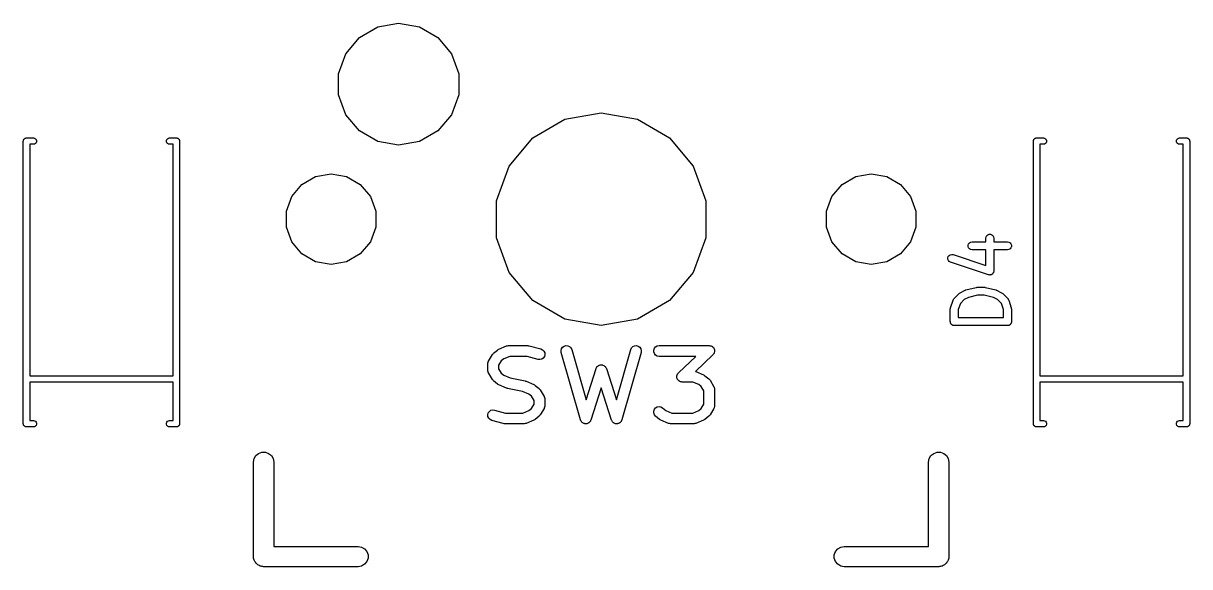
# Model space of a CAD drawing. Header units: millimetres. Extents: x 37 to 156, y -137 to -19.
# Drawn here: x 96.13 to 118.07, y -56.54 to -46.31 of the extents above; entities that cross this region are included whole.
import ezdxf

# ---------------------------------------------------------------- set-up
doc = ezdxf.new("R2010")
doc.units = ezdxf.units.MM
doc.layers.add('BLACK', color=7, linetype='Continuous')

# ---------------------------------------------------------------- blocks, each defined once
blk = doc.blocks.new('hhskb2-F.SilkS')
at = {"layer": 'BLACK'}
for p, q in [((102.452, -46.5811), (102.798, -46.3818)), ((102.798, -46.3818), (103.19, -46.3126)), ((103.19, -46.3126), (103.582, -46.3818)), ((103.582, -46.3818), (103.928, -46.5811)), ((102.196, -46.8863), (102.452, -46.5811)), ((103.928, -46.5811), (104.184, -46.8863)), ((102.06, -47.2608), (102.196, -46.8863)), ((104.184, -46.8863), (104.32, -47.2608)), ((102.06, -47.6592), (102.06, -47.2608)), ((104.32, -47.2608), (104.32, -47.6592)), ((102.196, -48.0337), (102.06, -47.6592)), ((104.32, -47.6592), (104.184, -48.0337)), ((102.452, -48.3389), (102.196, -48.0337)), ((104.184, -48.0337), (103.928, -48.3389)), ((106.315, -48.1192), (107, -47.9985)), ((107, -47.9985), (107.685, -48.1192)), ((105.713, -48.4667), (106.315, -48.1192)), ((107.685, -48.1192), (108.287, -48.4667)), ((96.1481, -48.4881), (96.1514, -48.484)), ((96.1514, -48.484), (96.156, -48.4814)), ((96.156, -48.4814), (96.16, -48.478)), ((96.16, -48.478), (96.1649, -48.4762)), ((96.1649, -48.4762), (96.1695, -48.4736)), ((96.1695, -48.4736), (96.1747, -48.4727)), ((96.1747, -48.4727), (96.1796, -48.4709)), ((96.1796, -48.4709), (96.1848, -48.4709)), ((96.1848, -48.4709), (96.19, -48.47)), ((96.19, -48.47), (96.32, -48.47)), ((96.32, -48.47), (96.3405, -48.4736)), ((96.3405, -48.4736), (96.3586, -48.484)), ((96.3586, -48.484), (96.372, -48.5)), ((98.828, -48.5), (98.8414, -48.484)), ((98.8414, -48.484), (98.8595, -48.4736)), ((98.8595, -48.4736), (98.88, -48.47)), ((98.88, -48.47), (99.01, -48.47)), ((99.01, -48.47), (99.0152, -48.4709)), ((99.0152, -48.4709), (99.0204, -48.4709)), ((99.0204, -48.4709), (99.0253, -48.4727)), ((99.0253, -48.4727), (99.0305, -48.4736)), ((99.0305, -48.4736), (99.0351, -48.4762)), ((99.0351, -48.4762), (99.04, -48.478)), ((99.04, -48.478), (99.044, -48.4814)), ((99.044, -48.4814), (99.0486, -48.484)), ((99.0486, -48.484), (99.0519, -48.4881)), ((102.798, -48.5382), (102.452, -48.3389)), ((103.928, -48.3389), (103.582, -48.5382)), ((105.267, -48.9992), (105.713, -48.4667)), ((108.287, -48.4667), (108.733, -48.9992)), ((115.148, -48.4881), (115.151, -48.484)), ((115.151, -48.484), (115.156, -48.4814)), ((115.156, -48.4814), (115.16, -48.478)), ((115.16, -48.478), (115.165, -48.4762)), ((115.165, -48.4762), (115.169, -48.4736)), ((115.169, -48.4736), (115.175, -48.4727)), ((115.175, -48.4727), (115.18, -48.4709)), ((115.18, -48.4709), (115.185, -48.4709)), ((115.185, -48.4709), (115.19, -48.47)), ((115.19, -48.47), (115.32, -48.47)), ((115.32, -48.47), (115.341, -48.4736)), ((115.341, -48.4736), (115.359, -48.484)), ((115.359, -48.484), (115.372, -48.5)), ((117.828, -48.5), (117.841, -48.484)), ((117.841, -48.484), (117.859, -48.4736)), ((117.859, -48.4736), (117.88, -48.47)), ((117.88, -48.47), (118.01, -48.47)), ((118.01, -48.47), (118.015, -48.4709)), ((118.015, -48.4709), (118.02, -48.4709)), ((118.02, -48.4709), (118.025, -48.4727)), ((118.025, -48.4727), (118.031, -48.4736)), ((118.031, -48.4736), (118.035, -48.4762)), ((118.035, -48.4762), (118.04, -48.478)), ((118.04, -48.478), (118.044, -48.4814)), ((118.044, -48.4814), (118.049, -48.484)), ((118.049, -48.484), (118.052, -48.4881)), ((96.13, -48.53), (96.1309, -48.5248)), ((96.13, -53.85), (96.13, -48.53)), ((96.1309, -48.5196), (96.1327, -48.5147)), ((96.1309, -48.5248), (96.1309, -48.5196)), ((96.1327, -48.5147), (96.1336, -48.5095)), ((96.1336, -48.5095), (96.1362, -48.5049)), ((96.1362, -48.5049), (96.138, -48.5)), ((96.138, -48.5), (96.1414, -48.496)), ((96.1414, -48.496), (96.144, -48.4914)), ((96.144, -48.4914), (96.1481, -48.4881)), ((96.32, -48.59), (96.25, -48.59)), ((96.25, -48.59), (96.25, -52.95)), ((96.3405, -48.5864), (96.32, -48.59)), ((96.3586, -48.576), (96.3405, -48.5864)), ((96.372, -48.56), (96.3586, -48.576)), ((96.372, -48.5), (96.3791, -48.5196)), ((96.3791, -48.5404), (96.372, -48.56)), ((96.3791, -48.5196), (96.3791, -48.5404)), ((98.8209, -48.5196), (98.828, -48.5)), ((98.8209, -48.5404), (98.8209, -48.5196)), ((98.828, -48.56), (98.8209, -48.5404)), ((98.8414, -48.576), (98.828, -48.56)), ((98.8595, -48.5864), (98.8414, -48.576)), ((98.88, -48.59), (98.8595, -48.5864)), ((98.95, -48.59), (98.88, -48.59)), ((98.95, -52.95), (98.95, -48.59)), ((99.0519, -48.4881), (99.056, -48.4914)), ((99.056, -48.4914), (99.0586, -48.496)), ((99.0586, -48.496), (99.062, -48.5)), ((99.062, -48.5), (99.0638, -48.5049)), ((99.0638, -48.5049), (99.0664, -48.5095)), ((99.0664, -48.5095), (99.0673, -48.5147)), ((99.0673, -48.5147), (99.0691, -48.5196)), ((99.0691, -48.5196), (99.0691, -48.5248)), ((99.0691, -48.5248), (99.07, -48.53)), ((99.07, -48.53), (99.07, -53.85)), ((103.19, -48.6074), (102.798, -48.5382)), ((103.582, -48.5382), (103.19, -48.6074)), ((115.13, -48.53), (115.131, -48.5248)), ((115.13, -53.85), (115.13, -48.53)), ((115.131, -48.5196), (115.133, -48.5147)), ((115.131, -48.5248), (115.131, -48.5196)), ((115.133, -48.5147), (115.134, -48.5095)), ((115.134, -48.5095), (115.136, -48.5049)), ((115.136, -48.5049), (115.138, -48.5)), ((115.138, -48.5), (115.141, -48.496)), ((115.141, -48.496), (115.144, -48.4914)), ((115.144, -48.4914), (115.148, -48.4881)), ((115.32, -48.59), (115.25, -48.59)), ((115.25, -48.59), (115.25, -52.95)), ((115.341, -48.5864), (115.32, -48.59)), ((115.359, -48.576), (115.341, -48.5864)), ((115.372, -48.56), (115.359, -48.576)), ((115.372, -48.5), (115.379, -48.5196)), ((115.379, -48.5404), (115.372, -48.56)), ((115.379, -48.5196), (115.379, -48.5404)), ((117.821, -48.5196), (117.828, -48.5)), ((117.821, -48.5404), (117.821, -48.5196)), ((117.828, -48.56), (117.821, -48.5404)), ((117.841, -48.576), (117.828, -48.56)), ((117.859, -48.5864), (117.841, -48.576)), ((117.88, -48.59), (117.859, -48.5864)), ((117.95, -48.59), (117.88, -48.59)), ((117.95, -52.95), (117.95, -48.59)), ((118.052, -48.4881), (118.056, -48.4914)), ((118.056, -48.4914), (118.059, -48.496)), ((118.059, -48.496), (118.062, -48.5)), ((118.062, -48.5), (118.064, -48.5049)), ((118.064, -48.5049), (118.066, -48.5095)), ((118.066, -48.5095), (118.067, -48.5147)), ((118.067, -48.5147), (118.069, -48.5196)), ((118.069, -48.5196), (118.069, -48.5248)), ((118.069, -48.5248), (118.07, -48.53)), ((118.07, -48.53), (118.07, -53.85)), ((105.029, -49.6524), (105.267, -48.9992)), ((108.733, -48.9992), (108.971, -49.6524)), ((101.18, -49.5729), (101.371, -49.3457)), ((101.371, -49.3457), (101.628, -49.1974)), ((101.628, -49.1974), (101.92, -49.1458)), ((101.92, -49.1458), (102.212, -49.1974)), ((102.212, -49.1974), (102.469, -49.3457)), ((102.469, -49.3457), (102.66, -49.5729)), ((111.34, -49.5729), (111.531, -49.3457)), ((111.531, -49.3457), (111.788, -49.1974)), ((111.788, -49.1974), (112.08, -49.1458)), ((112.08, -49.1458), (112.372, -49.1974)), ((112.372, -49.1974), (112.629, -49.3457)), ((112.629, -49.3457), (112.82, -49.5729)), ((101.079, -49.8517), (101.18, -49.5729)), ((102.66, -49.5729), (102.761, -49.8517)), ((111.239, -49.8517), (111.34, -49.5729)), ((112.82, -49.5729), (112.921, -49.8517)), ((105.029, -50.3476), (105.029, -49.6524)), ((108.971, -49.6524), (108.971, -50.3476)), ((101.079, -50.1483), (101.079, -49.8517)), ((102.761, -49.8517), (102.761, -50.1483)), ((111.239, -50.1483), (111.239, -49.8517)), ((112.921, -49.8517), (112.921, -50.1483)), ((101.18, -50.4271), (101.079, -50.1483)), ((102.761, -50.1483), (102.66, -50.4271)), ((111.34, -50.4271), (111.239, -50.1483)), ((112.921, -50.1483), (112.82, -50.4271)), ((101.371, -50.6543), (101.18, -50.4271)), ((102.66, -50.4271), (102.469, -50.6543)), ((105.267, -51.0008), (105.029, -50.3476)), ((108.971, -50.3476), (108.733, -51.0008)), ((111.531, -50.6543), (111.34, -50.4271)), ((112.82, -50.4271), (112.629, -50.6543)), ((113.911, -50.462), (113.928, -50.4421)), ((113.928, -50.4421), (113.95, -50.429)), ((113.95, -50.429), (113.976, -50.4245)), ((113.976, -50.4245), (114.234, -50.4245)), ((114.234, -50.3567), (114.239, -50.331)), ((114.234, -50.4245), (114.234, -50.3567)), ((114.239, -50.331), (114.252, -50.3085)), ((114.252, -50.3085), (114.272, -50.2917)), ((114.272, -50.2917), (114.296, -50.2828)), ((114.296, -50.2828), (114.322, -50.2828)), ((114.322, -50.2828), (114.347, -50.2917)), ((114.347, -50.2917), (114.367, -50.3085)), ((114.367, -50.3085), (114.38, -50.331)), ((114.38, -50.331), (114.384, -50.3567)), ((114.384, -50.3567), (114.384, -50.4245)), ((114.384, -50.4245), (114.642, -50.4245)), ((114.642, -50.4245), (114.668, -50.429)), ((114.668, -50.429), (114.691, -50.4421)), ((114.691, -50.4421), (114.707, -50.462)), ((101.628, -50.8026), (101.371, -50.6543)), ((102.469, -50.6543), (102.212, -50.8026)), ((111.788, -50.8026), (111.531, -50.6543)), ((112.629, -50.6543), (112.372, -50.8026)), ((113.545, -50.6815), (113.567, -50.6679)), ((113.567, -50.6679), (113.593, -50.6626)), ((113.593, -50.6626), (113.618, -50.6665)), ((113.618, -50.6665), (114.234, -50.8717)), ((113.902, -50.4865), (113.911, -50.462)), ((113.902, -50.5125), (113.902, -50.4865)), ((113.911, -50.537), (113.902, -50.5125)), ((113.928, -50.557), (113.911, -50.537)), ((113.95, -50.57), (113.928, -50.557)), ((113.976, -50.5745), (113.95, -50.57)), ((114.234, -50.5745), (113.976, -50.5745)), ((114.234, -50.8717), (114.234, -50.5745)), ((114.642, -50.5745), (114.384, -50.5745)), ((114.384, -50.5745), (114.384, -50.9757)), ((114.668, -50.57), (114.642, -50.5745)), ((114.691, -50.557), (114.668, -50.57)), ((114.707, -50.537), (114.691, -50.557)), ((114.707, -50.462), (114.716, -50.4865)), ((114.716, -50.5125), (114.707, -50.537)), ((114.716, -50.4865), (114.716, -50.5125)), ((101.92, -50.8541), (101.628, -50.8026)), ((102.212, -50.8026), (101.92, -50.8541)), ((112.08, -50.8541), (111.788, -50.8026)), ((112.372, -50.8026), (112.08, -50.8541)), ((113.521, -50.7266), (113.529, -50.7019)), ((113.521, -50.7527), (113.521, -50.7266)), ((113.531, -50.7769), (113.521, -50.7527)), ((113.529, -50.7019), (113.545, -50.6815)), ((113.548, -50.7964), (113.531, -50.7769)), ((113.571, -50.8088), (113.548, -50.7964)), ((114.285, -51.0469), (113.571, -50.8088)), ((105.713, -51.5332), (105.267, -51.0008)), ((108.733, -51.0008), (108.287, -51.5332)), ((114.291, -51.0477), (114.285, -51.0469)), ((114.296, -51.0496), (114.291, -51.0477)), ((114.304, -51.0496), (114.296, -51.0496)), ((114.311, -51.0507), (114.304, -51.0496)), ((114.317, -51.0496), (114.311, -51.0507)), ((114.322, -51.0496), (114.317, -51.0496)), ((114.329, -51.047), (114.322, -51.0496)), ((114.337, -51.0455), (114.329, -51.047)), ((114.341, -51.0426), (114.337, -51.0455)), ((114.347, -51.0407), (114.341, -51.0426)), ((114.352, -51.0358), (114.347, -51.0407)), ((114.359, -51.0318), (114.352, -51.0358)), ((114.362, -51.0275), (114.359, -51.0318)), ((114.367, -51.0239), (114.362, -51.0275)), ((114.37, -51.0174), (114.367, -51.0239)), ((114.375, -51.0114), (114.37, -51.0174)), ((114.377, -51.0062), (114.375, -51.0114)), ((114.38, -51.0014), (114.377, -51.0062)), ((114.381, -50.9939), (114.38, -51.0014)), ((114.383, -50.9867), (114.381, -50.9939)), ((114.384, -50.9757), (114.383, -50.9812)), ((114.383, -50.9812), (114.383, -50.9867)), ((113.752, -51.3848), (113.847, -51.3372)), ((113.847, -51.3372), (113.855, -51.3349)), ((113.855, -51.3349), (113.862, -51.3315)), ((113.862, -51.3315), (114.053, -51.2839)), ((114.053, -51.2839), (114.062, -51.2833)), ((114.062, -51.2833), (114.071, -51.2817)), ((114.071, -51.2817), (114.214, -51.2817)), ((114.214, -51.2817), (114.223, -51.2833)), ((114.223, -51.2833), (114.232, -51.2839)), ((114.232, -51.2839), (114.422, -51.3315)), ((114.422, -51.3315), (114.43, -51.3349)), ((114.43, -51.3349), (114.438, -51.3372)), ((114.438, -51.3372), (114.533, -51.3848)), ((106.315, -51.8808), (105.713, -51.5332)), ((108.287, -51.5332), (107.685, -51.8808)), ((113.571, -51.6663), (113.619, -51.5234)), ((113.619, -51.5234), (113.621, -51.5196)), ((113.621, -51.5196), (113.622, -51.5154)), ((113.622, -51.5154), (113.627, -51.5082)), ((113.627, -51.5082), (113.631, -51.5005)), ((113.631, -51.5005), (113.634, -51.4977)), ((113.634, -51.4977), (113.637, -51.4941)), ((113.637, -51.4941), (113.732, -51.3989)), ((113.732, -51.3989), (113.742, -51.392)), ((113.742, -51.392), (113.752, -51.3848)), ((113.83, -51.5135), (113.756, -51.5877)), ((113.907, -51.475), (113.83, -51.5135)), ((114.08, -51.4317), (113.907, -51.475)), ((114.205, -51.4317), (114.08, -51.4317)), ((114.378, -51.475), (114.205, -51.4317)), ((114.455, -51.5135), (114.378, -51.475)), ((114.529, -51.5877), (114.455, -51.5135)), ((114.533, -51.3848), (114.543, -51.392)), ((114.543, -51.392), (114.553, -51.3989)), ((114.553, -51.3989), (114.648, -51.4941)), ((114.648, -51.4941), (114.65, -51.4977)), ((114.65, -51.4977), (114.654, -51.5005)), ((114.654, -51.5005), (114.658, -51.5082)), ((114.658, -51.5082), (114.663, -51.5154)), ((114.663, -51.5154), (114.664, -51.5196)), ((114.664, -51.5196), (114.666, -51.5234)), ((114.666, -51.5234), (114.714, -51.6663)), ((113.567, -51.69), (113.569, -51.6782)), ((113.567, -51.9281), (113.567, -51.69)), ((113.569, -51.6782), (113.571, -51.6663)), ((113.756, -51.5877), (113.717, -51.7022)), ((113.717, -51.7022), (113.717, -51.8531)), ((114.567, -51.7022), (114.529, -51.5877)), ((114.567, -51.8531), (114.567, -51.7022)), ((114.714, -51.6663), (114.715, -51.6782)), ((114.715, -51.6782), (114.717, -51.69)), ((114.717, -51.69), (114.717, -51.9281)), ((107, -52.0015), (106.315, -51.8808)), ((107.685, -51.8808), (107, -52.0015)), ((113.569, -51.9346), (113.567, -51.9281)), ((113.569, -51.9411), (113.569, -51.9346)), ((113.571, -51.9473), (113.569, -51.9411)), ((113.572, -51.9537), (113.571, -51.9473)), ((113.575, -51.9594), (113.572, -51.9537)), ((113.577, -51.9656), (113.575, -51.9594)), ((113.582, -51.9706), (113.577, -51.9656)), ((113.585, -51.9763), (113.582, -51.9706)), ((113.59, -51.9805), (113.585, -51.9763)), ((113.594, -51.9855), (113.59, -51.9805)), ((113.6, -51.9888), (113.594, -51.9855)), ((113.605, -51.993), (113.6, -51.9888)), ((113.611, -51.9953), (113.605, -51.993)), ((113.617, -51.9986), (113.611, -51.9953)), ((113.717, -51.8531), (114.567, -51.8531)), ((114.674, -51.9953), (114.668, -51.9986)), ((114.68, -51.993), (114.674, -51.9953)), ((114.685, -51.9888), (114.68, -51.993)), ((114.691, -51.9855), (114.685, -51.9888)), ((114.695, -51.9805), (114.691, -51.9855)), ((114.7, -51.9763), (114.695, -51.9805)), ((114.703, -51.9706), (114.7, -51.9763)), ((114.707, -51.9656), (114.703, -51.9706)), ((114.71, -51.9594), (114.707, -51.9656)), ((114.713, -51.9537), (114.71, -51.9594)), ((114.714, -51.9473), (114.713, -51.9537)), ((114.716, -51.9411), (114.714, -51.9473)), ((114.717, -51.9281), (114.716, -51.9346)), ((114.716, -51.9346), (114.716, -51.9411)), ((113.623, -51.9997), (113.617, -51.9986)), ((113.629, -52.002), (113.623, -51.9997)), ((113.636, -52.002), (113.629, -52.002)), ((113.642, -52.0031), (113.636, -52.002)), ((114.642, -52.0031), (113.642, -52.0031)), ((114.649, -52.002), (114.642, -52.0031)), ((114.655, -52.002), (114.649, -52.002)), ((114.662, -51.9997), (114.655, -52.002)), ((114.668, -51.9986), (114.662, -51.9997)), ((105.074, -52.4462), (105.219, -52.3857)), ((105.219, -52.3857), (105.221, -52.3852)), ((105.221, -52.3852), (105.224, -52.3841)), ((105.224, -52.3841), (105.239, -52.3814)), ((105.239, -52.3814), (105.254, -52.378)), ((105.254, -52.378), (105.256, -52.3783)), ((105.256, -52.3783), (105.258, -52.3779)), ((105.258, -52.3779), (105.621, -52.3779)), ((105.621, -52.3779), (105.635, -52.3803)), ((105.635, -52.3803), (105.648, -52.3816)), ((105.648, -52.3816), (105.866, -52.4421)), ((106.254, -52.4381), (106.274, -52.4089)), ((106.274, -52.4089), (106.302, -52.3882)), ((106.302, -52.3882), (106.336, -52.3785)), ((106.336, -52.3785), (106.372, -52.381)), ((106.372, -52.381), (106.404, -52.3953)), ((106.404, -52.3953), (106.429, -52.4199)), ((106.429, -52.4199), (106.445, -52.4516)), ((107.555, -52.4516), (107.571, -52.4199)), ((107.571, -52.4199), (107.596, -52.3953)), ((107.596, -52.3953), (107.628, -52.381)), ((107.628, -52.381), (107.664, -52.3785)), ((107.664, -52.3785), (107.698, -52.3882)), ((107.698, -52.3882), (107.726, -52.4089)), ((107.726, -52.4089), (107.746, -52.4381)), ((107.989, -52.4619), (108.001, -52.4287)), ((108.001, -52.4287), (108.023, -52.4017)), ((108.023, -52.4017), (108.054, -52.3841)), ((108.054, -52.3841), (108.089, -52.3779)), ((108.089, -52.3779), (109.032, -52.3779)), ((109.032, -52.3779), (109.046, -52.3804)), ((109.046, -52.3804), (109.061, -52.3821)), ((109.061, -52.3821), (109.064, -52.3835)), ((109.064, -52.3835), (109.067, -52.3841)), ((109.067, -52.3841), (109.079, -52.3913)), ((109.079, -52.3913), (109.092, -52.3977)), ((109.092, -52.3977), (109.095, -52.4001)), ((109.095, -52.4001), (109.097, -52.4017)), ((109.097, -52.4017), (109.107, -52.4128)), ((109.107, -52.4128), (109.117, -52.4233)), ((109.117, -52.4233), (109.118, -52.4263)), ((109.118, -52.4263), (109.12, -52.4287)), ((109.12, -52.4287), (109.125, -52.4423)), ((104.881, -52.6692), (104.953, -52.5482)), ((104.953, -52.5482), (104.965, -52.5354)), ((104.965, -52.5354), (104.976, -52.5224)), ((104.976, -52.5224), (105.048, -52.4619)), ((105.048, -52.4619), (105.061, -52.4544)), ((105.061, -52.4544), (105.074, -52.4462)), ((105.166, -52.6279), (105.119, -52.6675)), ((105.279, -52.5811), (105.166, -52.6279)), ((105.607, -52.5811), (105.279, -52.5811)), ((105.812, -52.6379), (105.607, -52.5811)), ((105.847, -52.6413), (105.812, -52.6379)), ((105.881, -52.6325), (105.847, -52.6413)), ((105.866, -52.4421), (105.898, -52.4573)), ((105.91, -52.6125), (105.881, -52.6325)), ((105.898, -52.4573), (105.923, -52.4825)), ((105.931, -52.5838), (105.91, -52.6125)), ((105.923, -52.4825), (105.937, -52.5146)), ((105.94, -52.5498), (105.931, -52.5838)), ((105.937, -52.5146), (105.94, -52.5498)), ((106.246, -52.4723), (106.254, -52.4381)), ((106.249, -52.5074), (106.246, -52.4723)), ((106.612, -53.7774), (106.249, -52.5074)), ((106.445, -52.4516), (106.715, -53.399)), ((107.285, -53.399), (107.555, -52.4516)), ((107.751, -52.5074), (107.388, -53.7774)), ((107.746, -52.4381), (107.754, -52.4723)), ((107.754, -52.4723), (107.751, -52.5074)), ((107.989, -52.4972), (107.989, -52.4619)), ((108.001, -52.5303), (107.989, -52.4972)), ((108.023, -52.5574), (108.001, -52.5303)), ((108.054, -52.575), (108.023, -52.5574)), ((108.089, -52.5811), (108.054, -52.575)), ((108.778, -52.5811), (108.089, -52.5811)), ((108.454, -52.8898), (108.778, -52.5811)), ((109.102, -52.5531), (108.772, -52.8671)), ((109.111, -52.5414), (109.102, -52.5531)), ((109.12, -52.5303), (109.111, -52.5414)), ((109.121, -52.5273), (109.12, -52.5303)), ((109.123, -52.5247), (109.121, -52.5273)), ((109.127, -52.5108), (109.123, -52.5247)), ((109.125, -52.4423), (109.131, -52.4556)), ((109.132, -52.4972), (109.127, -52.5108)), ((109.131, -52.4556), (109.131, -52.4588)), ((109.131, -52.4588), (109.132, -52.4619)), ((109.132, -52.4619), (109.132, -52.4764)), ((109.132, -52.4764), (109.133, -52.4908)), ((109.133, -52.4908), (109.132, -52.4939)), ((109.132, -52.4939), (109.132, -52.4972)), ((104.866, -52.7214), (104.868, -52.7118)), ((104.866, -52.8424), (104.866, -52.7214)), ((104.868, -52.852), (104.866, -52.8424)), ((104.868, -52.7021), (104.871, -52.6946)), ((104.868, -52.7118), (104.868, -52.7021)), ((104.868, -52.8617), (104.868, -52.852)), ((104.871, -52.8692), (104.868, -52.8617)), ((104.871, -52.6946), (104.873, -52.6867)), ((104.873, -52.8771), (104.871, -52.8692)), ((104.873, -52.6867), (104.877, -52.6782)), ((104.877, -52.6782), (104.881, -52.6692)), ((105.119, -52.6675), (105.07, -52.7496)), ((105.07, -52.7496), (105.07, -52.8142)), ((105.07, -52.8142), (105.119, -52.8963)), ((106.715, -53.399), (106.903, -52.8114)), ((106.903, -52.8114), (106.905, -52.8078)), ((106.905, -52.8078), (106.906, -52.8039)), ((106.906, -52.8039), (106.913, -52.7923)), ((106.913, -52.7923), (106.92, -52.7802)), ((106.92, -52.7802), (106.923, -52.7775)), ((106.923, -52.7775), (106.925, -52.7741)), ((106.925, -52.7741), (106.936, -52.7657)), ((106.936, -52.7657), (106.946, -52.7565)), ((106.946, -52.7565), (106.95, -52.7549)), ((106.95, -52.7549), (106.953, -52.7525)), ((106.953, -52.7525), (106.966, -52.7483)), ((106.966, -52.7483), (106.978, -52.7431)), ((106.978, -52.7431), (106.982, -52.7429)), ((106.982, -52.7429), (106.986, -52.7417)), ((106.986, -52.7417), (107, -52.7422)), ((107, -52.7422), (107.014, -52.7417)), ((107.014, -52.7417), (107.018, -52.7429)), ((107.018, -52.7429), (107.022, -52.7431)), ((107.022, -52.7431), (107.034, -52.7483)), ((107.034, -52.7483), (107.047, -52.7525)), ((107.047, -52.7525), (107.05, -52.7549)), ((107.05, -52.7549), (107.054, -52.7565)), ((107.054, -52.7565), (107.064, -52.7657)), ((107.064, -52.7657), (107.075, -52.7741)), ((107.075, -52.7741), (107.077, -52.7775)), ((107.077, -52.7775), (107.08, -52.7802)), ((107.08, -52.7802), (107.087, -52.7923)), ((107.087, -52.7923), (107.094, -52.8039)), ((107.094, -52.8039), (107.095, -52.8078)), ((107.095, -52.8078), (107.097, -52.8114)), ((107.097, -52.8114), (107.285, -53.399)), ((108.772, -52.8671), (108.776, -52.8679)), ((108.776, -52.8679), (108.778, -52.869)), ((108.778, -52.869), (108.781, -52.8695)), ((108.781, -52.8695), (108.926, -52.93)), ((96.25, -52.95), (98.95, -52.95)), ((98.95, -53.07), (96.25, -53.07)), ((96.25, -53.07), (96.25, -53.79)), ((98.95, -53.79), (98.95, -53.07)), ((104.877, -52.8856), (104.873, -52.8771)), ((104.881, -52.8947), (104.877, -52.8856)), ((104.953, -53.0156), (104.881, -52.8947)), ((104.965, -53.0284), (104.953, -53.0156)), ((104.976, -53.0414), (104.965, -53.0284)), ((105.048, -53.1019), (104.976, -53.0414)), ((105.119, -52.8963), (105.166, -52.9359)), ((105.166, -52.9359), (105.288, -52.9868)), ((105.288, -52.9868), (105.569, -53.0453)), ((105.569, -53.0453), (105.578, -53.0489)), ((105.578, -53.0489), (105.588, -53.051)), ((105.588, -53.051), (105.733, -53.1115)), ((108.423, -52.952), (108.424, -52.9489)), ((108.424, -52.9665), (108.423, -52.952)), ((108.424, -52.9457), (108.429, -52.9321)), ((108.424, -52.9489), (108.424, -52.9457)), ((108.424, -52.981), (108.424, -52.9665)), ((108.425, -52.984), (108.424, -52.981)), ((108.425, -52.9872), (108.425, -52.984)), ((108.431, -53.0005), (108.425, -52.9872)), ((108.429, -52.9321), (108.433, -52.9182)), ((108.436, -53.0141), (108.431, -53.0005)), ((108.433, -52.9182), (108.435, -52.9156)), ((108.435, -52.9156), (108.436, -52.9125)), ((108.436, -52.9125), (108.445, -52.9014)), ((108.438, -53.0166), (108.436, -53.0141)), ((108.439, -53.0196), (108.438, -53.0166)), ((108.449, -53.0301), (108.439, -53.0196)), ((108.445, -52.9014), (108.454, -52.8898)), ((108.459, -53.0412), (108.449, -53.0301)), ((108.461, -53.0428), (108.459, -53.0412)), ((108.464, -53.0451), (108.461, -53.0428)), ((108.477, -53.0516), (108.464, -53.0451)), ((108.489, -53.0588), (108.477, -53.0516)), ((108.492, -53.0594), (108.489, -53.0588)), ((108.495, -53.0608), (108.492, -53.0594)), ((108.51, -53.0624), (108.495, -53.0608)), ((108.524, -53.0649), (108.51, -53.0624)), ((108.721, -53.0649), (108.524, -53.0649)), ((108.834, -53.1117), (108.721, -53.0649)), ((108.926, -52.93), (108.939, -52.9382)), ((108.939, -52.9382), (108.952, -52.9458)), ((108.952, -52.9458), (109.024, -53.0062)), ((109.024, -53.0062), (109.035, -53.0192)), ((109.035, -53.0192), (109.047, -53.032)), ((109.047, -53.032), (109.119, -53.153)), ((115.25, -52.95), (117.95, -52.95)), ((117.95, -53.07), (115.25, -53.07)), ((115.25, -53.07), (115.25, -53.79)), ((117.95, -53.79), (117.95, -53.07)), ((105.061, -53.1094), (105.048, -53.1019)), ((105.074, -53.1176), (105.061, -53.1094)), ((105.219, -53.1781), (105.074, -53.1176)), ((105.229, -53.1802), (105.219, -53.1781)), ((105.238, -53.1837), (105.229, -53.1802)), ((105.518, -53.2423), (105.238, -53.1837)), ((105.64, -53.2931), (105.518, -53.2423)), ((105.688, -53.3327), (105.64, -53.2931)), ((105.733, -53.1115), (105.746, -53.1196)), ((105.746, -53.1196), (105.759, -53.1272)), ((105.759, -53.1272), (105.831, -53.1877)), ((105.831, -53.1877), (105.842, -53.2006)), ((105.842, -53.2006), (105.853, -53.2134)), ((105.853, -53.2134), (105.926, -53.3344)), ((107, -53.1757), (106.806, -53.7805)), ((107.194, -53.7805), (107, -53.1757)), ((108.881, -53.1513), (108.834, -53.1117)), ((108.93, -53.2334), (108.881, -53.1513)), ((108.93, -53.4795), (108.93, -53.2334)), ((109.119, -53.153), (109.123, -53.1621)), ((109.123, -53.1621), (109.127, -53.1705)), ((109.127, -53.1705), (109.129, -53.1784)), ((109.129, -53.1784), (109.132, -53.1859)), ((109.132, -53.1859), (109.132, -53.1956)), ((109.132, -53.1956), (109.134, -53.2052)), ((109.134, -53.2052), (109.134, -53.5076)), ((105.737, -53.4148), (105.688, -53.3327)), ((105.688, -53.5615), (105.737, -53.4795)), ((105.737, -53.4795), (105.737, -53.4148)), ((105.926, -53.3344), (105.929, -53.3435)), ((105.929, -53.3435), (105.934, -53.3519)), ((105.934, -53.3519), (105.936, -53.3598)), ((105.936, -53.3598), (105.939, -53.3673)), ((105.939, -53.5269), (105.936, -53.5344)), ((105.939, -53.3673), (105.939, -53.3771)), ((105.939, -53.3771), (105.94, -53.3867)), ((105.94, -53.5076), (105.939, -53.5172)), ((105.939, -53.5172), (105.939, -53.5269)), ((105.94, -53.3867), (105.94, -53.5076)), ((108.023, -53.551), (108.053, -53.5332)), ((108.053, -53.5332), (108.088, -53.527)), ((108.088, -53.527), (108.123, -53.533)), ((108.123, -53.533), (108.154, -53.5505)), ((108.881, -53.5615), (108.93, -53.4795)), ((109.132, -53.5269), (109.129, -53.5344)), ((109.134, -53.5076), (109.132, -53.5172)), ((109.132, -53.5172), (109.132, -53.5269)), ((104.867, -53.6793), (104.876, -53.6453)), ((104.87, -53.7144), (104.867, -53.6793)), ((104.884, -53.7466), (104.87, -53.7144)), ((104.876, -53.6453), (104.897, -53.6166)), ((104.909, -53.7717), (104.884, -53.7466)), ((104.897, -53.6166), (104.926, -53.5966)), ((104.926, -53.5966), (104.96, -53.5878)), ((104.96, -53.5878), (104.995, -53.5912)), ((104.995, -53.5912), (105.2, -53.6479)), ((105.2, -53.6479), (105.528, -53.6479)), ((105.528, -53.6479), (105.64, -53.6012)), ((105.64, -53.6012), (105.688, -53.5615)), ((105.831, -53.7066), (105.759, -53.7671)), ((105.842, -53.6937), (105.831, -53.7066)), ((105.853, -53.6808), (105.842, -53.6937)), ((105.926, -53.5599), (105.853, -53.6808)), ((105.929, -53.5508), (105.926, -53.5599)), ((105.934, -53.5424), (105.929, -53.5508)), ((105.936, -53.5344), (105.934, -53.5424)), ((107.988, -53.6113), (108, -53.5781)), ((107.989, -53.6466), (107.988, -53.6113)), ((108.001, -53.6797), (107.989, -53.6466)), ((108, -53.5781), (108.023, -53.551)), ((108.024, -53.7066), (108.001, -53.6797)), ((108.096, -53.7671), (108.024, -53.7066)), ((108.154, -53.5505), (108.214, -53.6012)), ((108.214, -53.6012), (108.327, -53.6479)), ((108.327, -53.6479), (108.721, -53.6479)), ((108.721, -53.6479), (108.834, -53.6012)), ((108.834, -53.6012), (108.881, -53.5615)), ((109.024, -53.7066), (108.952, -53.7671)), ((109.035, -53.6937), (109.024, -53.7066)), ((109.047, -53.6808), (109.035, -53.6937)), ((109.119, -53.5599), (109.047, -53.6808)), ((109.123, -53.5508), (109.119, -53.5599)), ((109.127, -53.5424), (109.123, -53.5508)), ((109.129, -53.5344), (109.127, -53.5424)), ((96.1309, -53.8552), (96.13, -53.85)), ((96.1309, -53.8604), (96.1309, -53.8552)), ((96.1327, -53.8653), (96.1309, -53.8604)), ((96.1336, -53.8705), (96.1327, -53.8653)), ((96.1362, -53.8751), (96.1336, -53.8705)), ((96.138, -53.88), (96.1362, -53.8751)), ((96.1414, -53.884), (96.138, -53.88)), ((96.144, -53.8886), (96.1414, -53.884)), ((96.1481, -53.8919), (96.144, -53.8886)), ((96.1514, -53.896), (96.1481, -53.8919)), ((96.156, -53.8986), (96.1514, -53.896)), ((96.16, -53.902), (96.156, -53.8986)), ((96.1649, -53.9038), (96.16, -53.902)), ((96.1695, -53.9064), (96.1649, -53.9038)), ((96.1747, -53.9073), (96.1695, -53.9064)), ((96.1796, -53.9091), (96.1747, -53.9073)), ((96.1848, -53.9091), (96.1796, -53.9091)), ((96.19, -53.91), (96.1848, -53.9091)), ((96.32, -53.91), (96.19, -53.91)), ((96.25, -53.79), (96.32, -53.79)), ((96.32, -53.79), (96.3405, -53.7936)), ((96.3405, -53.9064), (96.32, -53.91)), ((96.3405, -53.7936), (96.3586, -53.804)), ((96.3586, -53.896), (96.3405, -53.9064)), ((96.3586, -53.804), (96.372, -53.82)), ((96.372, -53.88), (96.3586, -53.896)), ((96.372, -53.82), (96.3791, -53.8396)), ((96.3791, -53.8604), (96.372, -53.88)), ((96.3791, -53.8396), (96.3791, -53.8604)), ((98.8209, -53.8396), (98.828, -53.82)), ((98.8209, -53.8604), (98.8209, -53.8396)), ((98.828, -53.88), (98.8209, -53.8604)), ((98.828, -53.82), (98.8414, -53.804)), ((98.8414, -53.896), (98.828, -53.88)), ((98.8414, -53.804), (98.8595, -53.7936)), ((98.8595, -53.9064), (98.8414, -53.896)), ((98.8595, -53.7936), (98.88, -53.79)), ((98.88, -53.91), (98.8595, -53.9064)), ((98.88, -53.79), (98.95, -53.79)), ((99.01, -53.91), (98.88, -53.91)), ((99.0152, -53.9091), (99.01, -53.91)), ((99.0204, -53.9091), (99.0152, -53.9091)), ((99.0253, -53.9073), (99.0204, -53.9091)), ((99.0305, -53.9064), (99.0253, -53.9073)), ((99.0351, -53.9038), (99.0305, -53.9064)), ((99.04, -53.902), (99.0351, -53.9038)), ((99.044, -53.8986), (99.04, -53.902)), ((99.0486, -53.896), (99.044, -53.8986)), ((99.0519, -53.8919), (99.0486, -53.896)), ((99.056, -53.8886), (99.0519, -53.8919)), ((99.0586, -53.884), (99.056, -53.8886)), ((99.062, -53.88), (99.0586, -53.884)), ((99.0638, -53.8751), (99.062, -53.88)), ((99.0664, -53.8705), (99.0638, -53.8751)), ((99.0673, -53.8653), (99.0664, -53.8705)), ((99.0691, -53.8604), (99.0673, -53.8653)), ((99.07, -53.85), (99.0691, -53.8552)), ((99.0691, -53.8552), (99.0691, -53.8604)), ((104.941, -53.7869), (104.909, -53.7717)), ((105.159, -53.8474), (104.941, -53.7869)), ((105.172, -53.8487), (105.159, -53.8474)), ((105.186, -53.8511), (105.172, -53.8487)), ((105.549, -53.8511), (105.186, -53.8511)), ((105.551, -53.8507), (105.549, -53.8511)), ((105.553, -53.851), (105.551, -53.8507)), ((105.568, -53.8477), (105.553, -53.851)), ((105.583, -53.845), (105.568, -53.8477)), ((105.585, -53.8438), (105.583, -53.845)), ((105.588, -53.8433), (105.585, -53.8438)), ((105.733, -53.7828), (105.588, -53.8433)), ((105.746, -53.7746), (105.733, -53.7828)), ((105.759, -53.7671), (105.746, -53.7746)), ((106.614, -53.7825), (106.612, -53.7774)), ((106.616, -53.788), (106.614, -53.7825)), ((106.622, -53.7983), (106.616, -53.788)), ((106.627, -53.8092), (106.622, -53.7983)), ((106.632, -53.8131), (106.627, -53.8092)), ((106.635, -53.8178), (106.632, -53.8131)), ((106.644, -53.8253), (106.635, -53.8178)), ((106.653, -53.8337), (106.644, -53.8253)), ((106.658, -53.836), (106.653, -53.8337)), ((106.662, -53.8394), (106.658, -53.836)), ((106.674, -53.8431), (106.662, -53.8394)), ((106.685, -53.8481), (106.674, -53.8431)), ((106.691, -53.8485), (106.685, -53.8481)), ((106.696, -53.8502), (106.691, -53.8485)), ((106.708, -53.8497), (106.696, -53.8502)), ((106.72, -53.8506), (106.708, -53.8497)), ((106.726, -53.849), (106.72, -53.8506)), ((106.731, -53.8488), (106.726, -53.849)), ((106.743, -53.8442), (106.731, -53.8488)), ((106.754, -53.8409), (106.743, -53.8442)), ((106.759, -53.8376), (106.754, -53.8409)), ((106.764, -53.8354), (106.759, -53.8376)), ((106.773, -53.8273), (106.764, -53.8354)), ((106.783, -53.8202), (106.773, -53.8273)), ((106.786, -53.8155), (106.783, -53.8202)), ((106.79, -53.8117), (106.786, -53.8155)), ((106.796, -53.801), (106.79, -53.8117)), ((106.802, -53.7909), (106.796, -53.801)), ((106.804, -53.7855), (106.802, -53.7909)), ((106.806, -53.7805), (106.804, -53.7855)), ((107.196, -53.7855), (107.194, -53.7805)), ((107.198, -53.7909), (107.196, -53.7855)), ((107.204, -53.801), (107.198, -53.7909)), ((107.21, -53.8117), (107.204, -53.801)), ((107.214, -53.8155), (107.21, -53.8117)), ((107.217, -53.8202), (107.214, -53.8155)), ((107.227, -53.8273), (107.217, -53.8202)), ((107.236, -53.8354), (107.227, -53.8273)), ((107.241, -53.8376), (107.236, -53.8354)), ((107.246, -53.8409), (107.241, -53.8376)), ((107.257, -53.8442), (107.246, -53.8409)), ((107.269, -53.8488), (107.257, -53.8442)), ((107.274, -53.849), (107.269, -53.8488)), ((107.28, -53.8506), (107.274, -53.849)), ((107.292, -53.8497), (107.28, -53.8506)), ((107.304, -53.8502), (107.292, -53.8497)), ((107.309, -53.8485), (107.304, -53.8502)), ((107.315, -53.8481), (107.309, -53.8485)), ((107.326, -53.8431), (107.315, -53.8481)), ((107.338, -53.8394), (107.326, -53.8431)), ((107.342, -53.836), (107.338, -53.8394)), ((107.347, -53.8337), (107.342, -53.836)), ((107.356, -53.8253), (107.347, -53.8337)), ((107.365, -53.8178), (107.356, -53.8253)), ((107.368, -53.8131), (107.365, -53.8178)), ((107.373, -53.8092), (107.368, -53.8131)), ((107.378, -53.7983), (107.373, -53.8092)), ((107.384, -53.788), (107.378, -53.7983)), ((107.386, -53.7825), (107.384, -53.788)), ((107.388, -53.7774), (107.386, -53.7825)), ((108.109, -53.7746), (108.096, -53.7671)), ((108.122, -53.7828), (108.109, -53.7746)), ((108.267, -53.8433), (108.122, -53.7828)), ((108.27, -53.8438), (108.267, -53.8433)), ((108.272, -53.845), (108.27, -53.8438)), ((108.287, -53.8477), (108.272, -53.845)), ((108.302, -53.851), (108.287, -53.8477)), ((108.304, -53.8507), (108.302, -53.851)), ((108.306, -53.8511), (108.304, -53.8507)), ((108.742, -53.8511), (108.306, -53.8511)), ((108.744, -53.8507), (108.742, -53.8511)), ((108.746, -53.851), (108.744, -53.8507)), ((108.761, -53.8477), (108.746, -53.851)), ((108.776, -53.845), (108.761, -53.8477)), ((108.778, -53.8438), (108.776, -53.845)), ((108.781, -53.8433), (108.778, -53.8438)), ((108.926, -53.7828), (108.781, -53.8433)), ((108.939, -53.7746), (108.926, -53.7828)), ((108.952, -53.7671), (108.939, -53.7746)), ((115.131, -53.8552), (115.13, -53.85)), ((115.131, -53.8604), (115.131, -53.8552)), ((115.133, -53.8653), (115.131, -53.8604)), ((115.134, -53.8705), (115.133, -53.8653)), ((115.136, -53.8751), (115.134, -53.8705)), ((115.138, -53.88), (115.136, -53.8751)), ((115.141, -53.884), (115.138, -53.88)), ((115.144, -53.8886), (115.141, -53.884)), ((115.148, -53.8919), (115.144, -53.8886)), ((115.151, -53.896), (115.148, -53.8919)), ((115.156, -53.8986), (115.151, -53.896)), ((115.16, -53.902), (115.156, -53.8986)), ((115.165, -53.9038), (115.16, -53.902)), ((115.169, -53.9064), (115.165, -53.9038)), ((115.175, -53.9073), (115.169, -53.9064)), ((115.18, -53.9091), (115.175, -53.9073)), ((115.185, -53.9091), (115.18, -53.9091)), ((115.19, -53.91), (115.185, -53.9091)), ((115.32, -53.91), (115.19, -53.91)), ((115.25, -53.79), (115.32, -53.79)), ((115.32, -53.79), (115.341, -53.7936)), ((115.341, -53.9064), (115.32, -53.91)), ((115.341, -53.7936), (115.359, -53.804)), ((115.359, -53.896), (115.341, -53.9064)), ((115.359, -53.804), (115.372, -53.82)), ((115.372, -53.88), (115.359, -53.896)), ((115.372, -53.82), (115.379, -53.8396)), ((115.379, -53.8604), (115.372, -53.88)), ((115.379, -53.8396), (115.379, -53.8604)), ((117.821, -53.8396), (117.828, -53.82)), ((117.821, -53.8604), (117.821, -53.8396)), ((117.828, -53.88), (117.821, -53.8604)), ((117.828, -53.82), (117.841, -53.804)), ((117.841, -53.896), (117.828, -53.88)), ((117.841, -53.804), (117.859, -53.7936)), ((117.859, -53.9064), (117.841, -53.896)), ((117.859, -53.7936), (117.88, -53.79)), ((117.88, -53.91), (117.859, -53.9064)), ((117.88, -53.79), (117.95, -53.79)), ((118.01, -53.91), (117.88, -53.91)), ((118.015, -53.9091), (118.01, -53.91)), ((118.02, -53.9091), (118.015, -53.9091)), ((118.025, -53.9073), (118.02, -53.9091)), ((118.031, -53.9064), (118.025, -53.9073)), ((118.035, -53.9038), (118.031, -53.9064)), ((118.04, -53.902), (118.035, -53.9038)), ((118.044, -53.8986), (118.04, -53.902)), ((118.049, -53.896), (118.044, -53.8986)), ((118.052, -53.8919), (118.049, -53.896)), ((118.056, -53.8886), (118.052, -53.8919)), ((118.059, -53.884), (118.056, -53.8886)), ((118.062, -53.88), (118.059, -53.884)), ((118.064, -53.8751), (118.062, -53.88)), ((118.066, -53.8705), (118.064, -53.8751)), ((118.067, -53.8653), (118.066, -53.8705)), ((118.069, -53.8604), (118.067, -53.8653)), ((118.07, -53.85), (118.069, -53.8552)), ((118.069, -53.8552), (118.069, -53.8604)), ((100.504, -54.4495), (100.555, -54.407)), ((100.555, -54.407), (100.617, -54.3844)), ((100.617, -54.3844), (100.683, -54.3844)), ((100.683, -54.3844), (100.745, -54.407)), ((100.745, -54.407), (100.796, -54.4495)), ((113.204, -54.4495), (113.255, -54.407)), ((113.255, -54.407), (113.317, -54.3844)), ((113.317, -54.3844), (113.383, -54.3844)), ((113.383, -54.3844), (113.445, -54.407)), ((113.445, -54.407), (113.496, -54.4495)), ((100.459, -54.572), (100.471, -54.5068)), ((100.459, -56.35), (100.459, -54.572)), ((100.471, -54.5068), (100.504, -54.4495)), ((100.796, -54.4495), (100.829, -54.5068)), ((100.829, -54.5068), (100.84, -54.572)), ((100.84, -54.572), (100.84, -56.1595)), ((113.159, -54.572), (113.171, -54.5068)), ((113.159, -56.1595), (113.159, -54.572)), ((113.171, -54.5068), (113.204, -54.4495)), ((113.496, -54.4495), (113.529, -54.5068)), ((113.529, -54.5068), (113.54, -54.572)), ((113.54, -54.572), (113.54, -56.35)), ((100.84, -56.1595), (102.428, -56.1595)), ((102.428, -56.1595), (102.493, -56.171)), ((111.507, -56.171), (111.572, -56.1595)), ((111.572, -56.1595), (113.159, -56.1595)), ((100.462, -56.3664), (100.459, -56.35)), ((100.462, -56.3831), (100.462, -56.3664)), ((100.468, -56.3987), (100.462, -56.3831)), ((102.493, -56.171), (102.55, -56.2041)), ((102.55, -56.2041), (102.593, -56.2547)), ((102.593, -56.2547), (102.616, -56.3169)), ((102.616, -56.3831), (102.593, -56.4452)), ((102.616, -56.3169), (102.616, -56.3831)), ((111.384, -56.3169), (111.407, -56.2547)), ((111.384, -56.3831), (111.384, -56.3169)), ((111.407, -56.4452), (111.384, -56.3831)), ((111.407, -56.2547), (111.45, -56.2041)), ((111.45, -56.2041), (111.507, -56.171)), ((113.538, -56.3831), (113.532, -56.3987)), ((113.54, -56.35), (113.538, -56.3664)), ((113.538, -56.3664), (113.538, -56.3831)), ((100.471, -56.4152), (100.468, -56.3987)), ((100.479, -56.4296), (100.471, -56.4152)), ((100.485, -56.4452), (100.479, -56.4296)), ((100.496, -56.458), (100.485, -56.4452)), ((100.504, -56.4725), (100.496, -56.458)), ((100.517, -56.4832), (100.504, -56.4725)), ((100.528, -56.4959), (100.517, -56.4832)), ((100.542, -56.5043), (100.528, -56.4959)), ((100.555, -56.515), (100.542, -56.5043)), ((100.57, -56.5207), (100.555, -56.515)), ((100.585, -56.529), (100.57, -56.5207)), ((100.601, -56.5319), (100.585, -56.529)), ((100.617, -56.5376), (100.601, -56.5319)), ((100.634, -56.5376), (100.617, -56.5376)), ((100.65, -56.5405), (100.634, -56.5376)), ((102.428, -56.5405), (100.65, -56.5405)), ((102.493, -56.529), (102.428, -56.5405)), ((102.55, -56.4959), (102.493, -56.529)), ((102.593, -56.4452), (102.55, -56.4959)), ((111.45, -56.4959), (111.407, -56.4452)), ((111.507, -56.529), (111.45, -56.4959)), ((111.572, -56.5405), (111.507, -56.529)), ((113.35, -56.5405), (111.572, -56.5405)), ((113.366, -56.5376), (113.35, -56.5405)), ((113.383, -56.5376), (113.366, -56.5376)), ((113.399, -56.5319), (113.383, -56.5376)), ((113.415, -56.529), (113.399, -56.5319)), ((113.43, -56.5207), (113.415, -56.529)), ((113.445, -56.515), (113.43, -56.5207)), ((113.458, -56.5043), (113.445, -56.515)), ((113.472, -56.4959), (113.458, -56.5043)), ((113.483, -56.4832), (113.472, -56.4959)), ((113.496, -56.4725), (113.483, -56.4832)), ((113.504, -56.458), (113.496, -56.4725)), ((113.515, -56.4452), (113.504, -56.458)), ((113.521, -56.4296), (113.515, -56.4452)), ((113.529, -56.4152), (113.521, -56.4296)), ((113.532, -56.3987), (113.529, -56.4152))]:
    blk.add_line(p, q, dxfattribs=at)

msp = doc.modelspace()

# ---------------------------------------------------------------- block references
msp.add_blockref('hhskb2-F.SilkS', (0, 0))

doc.saveas('drawing.dxf')
